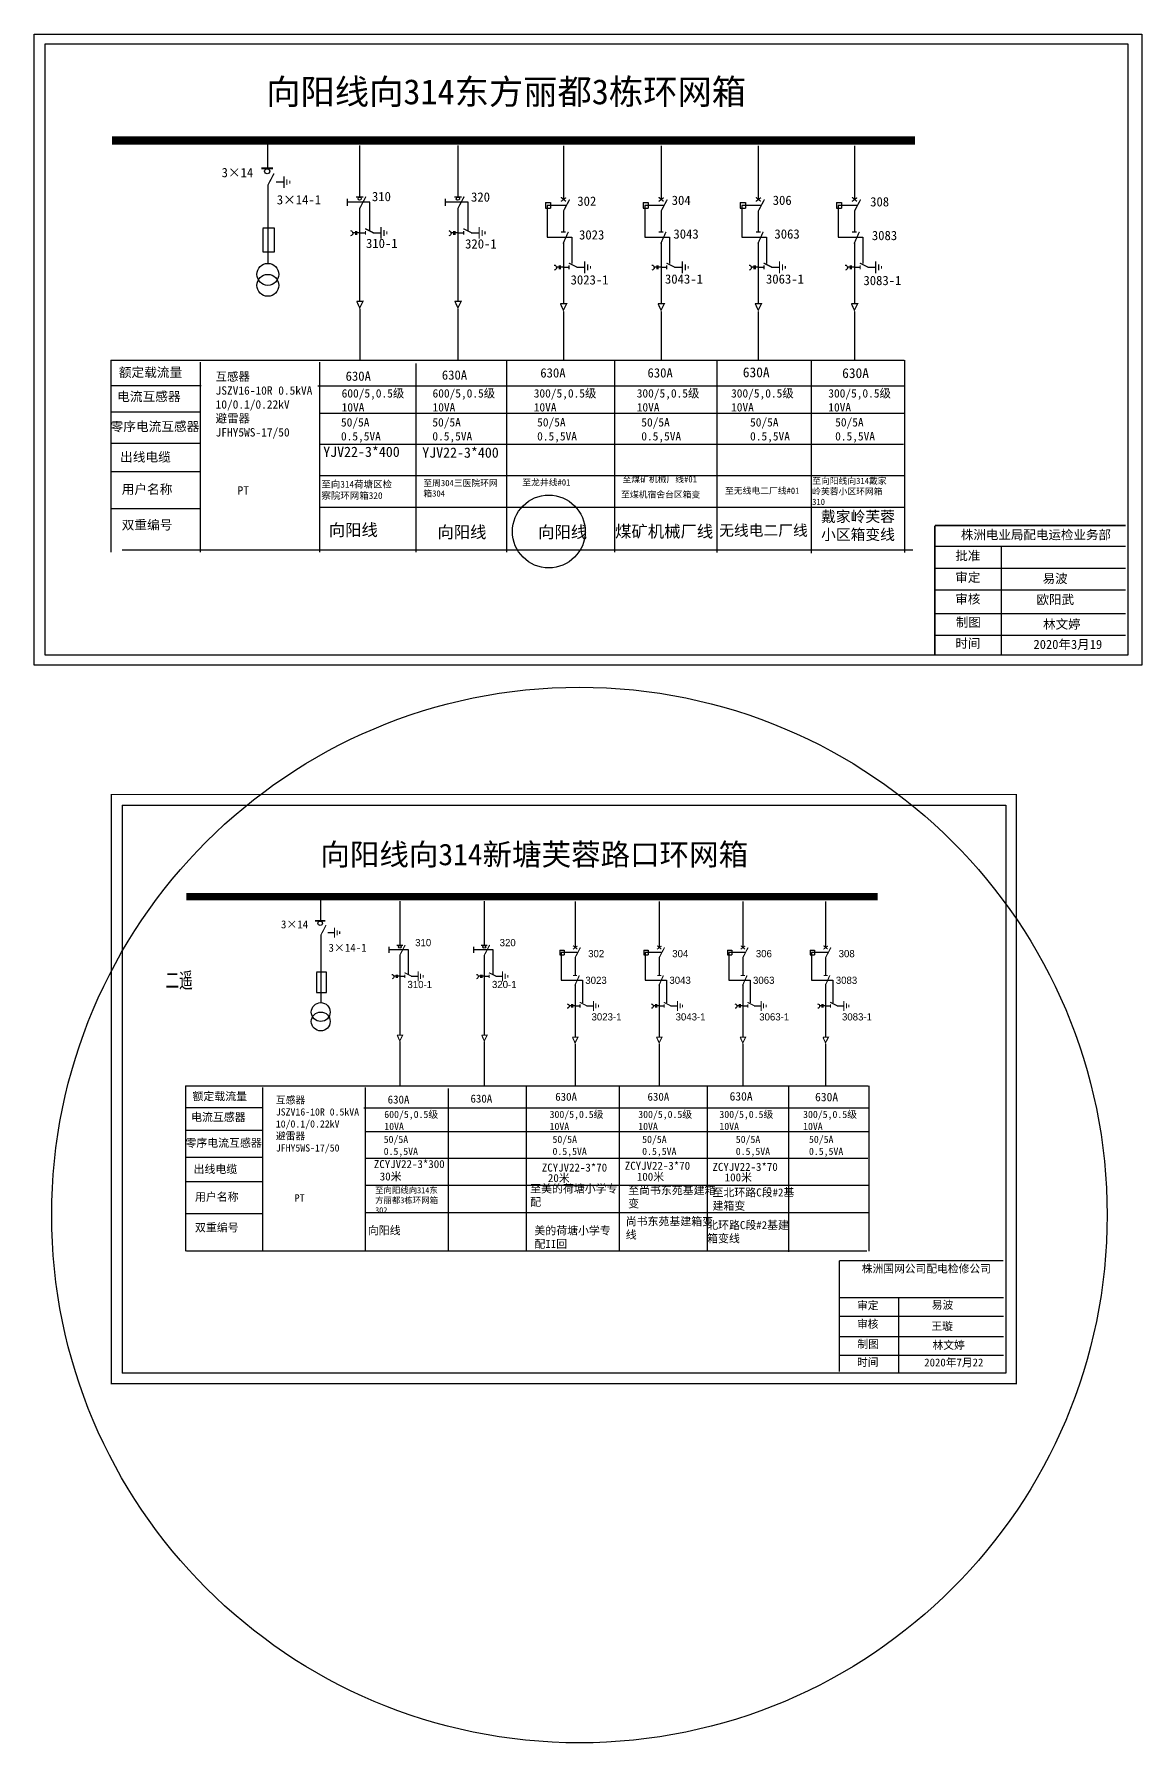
# Model space of a CAD drawing. Extents: x 886 to 1403, y -489 to -110.
# Drawn here: x 1157.4 to 1403, y -489 to -110.2 of the extents above; entities that cross this region are included whole.
import ezdxf

# ---------------------------------------------------------------- set-up
doc = ezdxf.new("R2010")
doc.units = 0
doc.header["$LTSCALE"] = 0.774411
doc.linetypes.add('ACAD_ISO02W100', pattern=[15, 12, -3])
doc.linetypes.add('CENTER', pattern=[50.8, 31.75, -6.35, 6.35, -6.35])
doc.layers.get('0').update_dxf_attribs({"linetype": 'CONTINUOUS'})
for name, color, linetype in [('2', 7, 'CONTINUOUS'), ('3', 7, 'CONTINUOUS'), ('MiniCADViewLayer', 7, 'CONTINUOUS')]:
    doc.layers.add(name, color=color, linetype=linetype)
doc.styles.add('hztxt_txtstyle_0.00_0_0', font='simkai.ttf')
doc.styles.add('hztxt_txtstyle_1.80_0_0', font='', dxfattribs={"height": 1.8, "bigfont": 'hztxt.shx'})
doc.styles.add('hztxt_txtstyle_2.70_0_0', font='simkai.ttf', dxfattribs={"height": 2.7})
doc.styles.add('SimSun_txtstyle_1.09_0_0', font='', dxfattribs={"height": 1.0944})
doc.styles.get("Standard").update_dxf_attribs({"font": '', "height": 2.5})
doc.styles.add('字体', font='', dxfattribs={"height": 2.5})
doc.styles.add('宋体', font='', dxfattribs={"width": 0.65})
doc.styles.get('hztxt_txtstyle_1.80_0_0').set_extended_font_data('hztxt')
doc.styles.get('SimSun_txtstyle_1.09_0_0').set_extended_font_data('SimSun')
doc.styles.get('Standard').set_extended_font_data('SimSun')
doc.styles.get('字体').set_extended_font_data('KaiTi_GB2312')
doc.styles.get('宋体').set_extended_font_data('SimSun')

# ---------------------------------------------------------------- blocks, each defined once
blk = doc.blocks.new('JD')
for points in [[(-2, 0.2), (-2, -0.2), (2, 0.2), (2, -0.2)], [(1, -1.2), (1, -0.8), (-1, -1.2), (-1, -0.8)], [(-0.5, -1.8), (-0.5, -2.2), (0.5, -1.8), (0.5, -2.2)]]:
    blk.add_trace(points)

msp = doc.modelspace()

# ---------------------------------------------------------------- linework, layer by layer
for p, q in [((1209.14, -133.74), (1209.14, -139.85)), ((1229.55, -134.86), (1229.55, -146.21)), ((1251.33, -134.86), (1251.33, -146.21)), ((1274.72, -134.92), (1274.72, -146.84)), ((1296.38, -134.92), (1296.38, -146.84)), ((1317.93, -134.92), (1317.93, -146.84)), ((1339.26, -134.92), (1339.26, -146.84)), ((1209.17, -143.63), (1209.17, -160.96)), ((1211, -142.94), (1212.75, -142.94)), ((1270.76, -147.49), (1271.87, -147.49)), ((1270.76, -147.49), (1270.76, -148.72)), ((1271.87, -147.49), (1271.87, -148.72)), ((1292.42, -147.49), (1293.53, -147.49)), ((1292.42, -147.49), (1292.42, -148.72)), ((1293.53, -147.49), (1293.53, -148.72)), ((1313.97, -147.49), (1315.08, -147.49)), ((1313.97, -147.49), (1313.97, -148.72)), ((1315.08, -147.49), (1315.08, -148.72)), ((1335.3, -147.49), (1336.41, -147.49)), ((1335.3, -147.49), (1335.3, -148.72)), ((1336.41, -147.49), (1336.41, -148.72)), ((1229.55, -148.74), (1229.55, -169.37)), ((1251.33, -148.74), (1251.33, -169.37)), ((1270.76, -148.72), (1271.87, -148.72)), ((1274.72, -149.37), (1274.72, -153.97)), ((1292.42, -148.72), (1293.53, -148.72)), ((1296.38, -149.37), (1296.38, -153.97)), ((1313.97, -148.72), (1315.08, -148.72)), ((1317.93, -149.37), (1317.93, -153.97)), ((1335.3, -148.72), (1336.41, -148.72)), ((1339.26, -149.37), (1339.26, -153.97)), ((1229.55, -154.22), (1230.84, -154.22)), ((1232.51, -154.19), (1234.26, -154.19)), ((1251.33, -154.22), (1252.61, -154.22)), ((1254.29, -154.19), (1256.04, -154.19)), ((1274.72, -156.27), (1274.72, -169.85)), ((1296.38, -156.27), (1296.38, -169.85)), ((1317.93, -156.27), (1317.93, -169.85)), ((1339.26, -156.27), (1339.26, -169.85)), ((1274.72, -161.85), (1276, -161.85)), ((1277.68, -161.81), (1279.43, -161.81)), ((1296.38, -161.85), (1297.66, -161.85)), ((1299.34, -161.81), (1301.09, -161.81)), ((1317.93, -161.85), (1319.21, -161.85)), ((1320.89, -161.81), (1322.64, -161.81)), ((1339.26, -161.85), (1340.54, -161.85)), ((1342.22, -161.81), (1343.96, -161.81)), ((1194.39, -188.14), (1174.5, -188.14)), ((1194.31, -193.99), (1174.42, -193.99)), ((1194.31, -200.89), (1174.42, -200.89)), ((1194.24, -207.19), (1174.35, -207.19)), ((1194.31, -215.39), (1174.42, -215.39))]:
    msp.add_line(p, q)
at = {"linetype": 'ACAD_ISO02W100'}
for p, q in [((1275.27, -148.13), (1271.11, -148.13)), ((1271.11, -148.13), (1271.11, -155.21)), ((1296.94, -148.13), (1292.78, -148.13)), ((1292.78, -148.13), (1292.78, -155.21)), ((1318.49, -148.13), (1314.32, -148.13)), ((1314.32, -148.13), (1314.32, -155.21)), ((1339.81, -148.13), (1335.65, -148.13)), ((1335.65, -148.13), (1335.65, -155.21)), ((1271.11, -155.21), (1276.6, -155.21)), ((1276.6, -155.21), (1276.6, -161.05)), ((1292.78, -155.21), (1298.26, -155.21)), ((1298.26, -155.21), (1298.26, -161.05)), ((1314.32, -155.21), (1319.81, -155.21)), ((1319.81, -155.21), (1319.81, -161.05)), ((1335.65, -155.21), (1341.14, -155.21)), ((1341.14, -155.21), (1341.14, -161.05))]:
    msp.add_line(p, q, dxfattribs=at)
at = {"linetype": 'CENTER'}
for p, q in [((1229.56, -171.04), (1229.56, -182.44)), ((1251.34, -171.04), (1251.34, -182.44)), ((1274.73, -171.67), (1274.73, -182.38)), ((1296.39, -171.67), (1296.39, -182.38)), ((1317.94, -171.67), (1317.94, -182.38)), ((1339.26, -171.67), (1339.26, -182.38))]:
    msp.add_line(p, q, dxfattribs=at)
at = {"linetype": 'Continuous'}
for p, q in [((1174.38, -182.42), (1350.28, -182.42)), ((1174.46, -225.05), (1174.46, -182.42)), ((1194.21, -182.88), (1194.21, -225.04)), ((1220.61, -182.88), (1220.61, -225.04)), ((1242.01, -183.16), (1242.01, -225.01)), ((1262.13, -182.5), (1262.13, -225.04)), ((1286.09, -182.5), (1286.09, -225.04)), ((1308.76, -182.53), (1308.76, -225.07)), ((1329.69, -182.67), (1329.69, -225.21)), ((1350.38, -182.44), (1350.38, -225.08)), ((1220.29, -188.11), (1350.33, -188.11)), ((1220.61, -194.23), (1350.38, -194.23)), ((1220.61, -201.07), (1350.16, -201.07)), ((1220.61, -208.01), (1350.52, -208.01)), ((1220.61, -215.06), (1350.33, -215.06)), ((1352.19, -224.61), (1176.9, -224.61)), ((1357.11, -223.71), (1399.39, -223.71)), ((1371.79, -223.71), (1371.79, -247.74)), ((1357.11, -228.53), (1399.39, -228.53)), ((1357.11, -233.35), (1399.39, -233.35)), ((1357.11, -238.6), (1399.39, -238.6)), ((1357.11, -243.42), (1399.39, -243.42))]:
    msp.add_line(p, q, dxfattribs=at)
at = {"color": 0}
for p, q in [((1220.88, -301.42, 0.02), (1220.88, -306.68, 0.02)), ((1238.45, -302.39, 0.02), (1238.45, -312.16, 0.02)), ((1257.19, -302.39, 0.02), (1257.19, -312.16, 0.02)), ((1277.32, -302.44, 0.02), (1277.32, -312.7, 0.02)), ((1295.96, -302.44, 0.02), (1295.96, -312.7, 0.02)), ((1314.51, -302.44, 0.02), (1314.51, -312.7, 0.02)), ((1332.86, -302.44, 0.02), (1332.86, -312.7, 0.02)), ((1220.91, -309.94, 0.02), (1220.91, -324.85, 0.02)), ((1222.48, -309.35, 0.02), (1223.98, -309.35, 0.02)), ((1238.45, -314.34, 0.02), (1238.45, -332.09, 0.02)), ((1257.19, -314.34, 0.02), (1257.19, -332.09, 0.02)), ((1273.91, -313.26, 0.02), (1274.87, -313.26, 0.02)), ((1273.91, -313.26, 0.02), (1273.91, -314.32, 0.02)), ((1273.91, -314.32, 0.02), (1274.87, -314.32, 0.02)), ((1274.87, -313.26, 0.02), (1274.87, -314.32, 0.02)), ((1292.55, -313.26, 0.02), (1293.51, -313.26, 0.02)), ((1292.55, -313.26, 0.02), (1292.55, -314.32, 0.02)), ((1292.55, -314.32, 0.02), (1293.51, -314.32, 0.02)), ((1293.51, -313.26, 0.02), (1293.51, -314.32, 0.02)), ((1311.1, -313.26, 0.02), (1312.06, -313.26, 0.02)), ((1311.1, -313.26, 0.02), (1311.1, -314.32, 0.02)), ((1311.1, -314.32, 0.02), (1312.06, -314.32, 0.02)), ((1312.06, -313.26, 0.02), (1312.06, -314.32, 0.02)), ((1329.45, -313.26, 0.02), (1330.41, -313.26, 0.02)), ((1329.45, -313.26, 0.02), (1329.45, -314.32, 0.02)), ((1329.45, -314.32, 0.02), (1330.41, -314.32, 0.02)), ((1330.41, -313.26, 0.02), (1330.41, -314.32, 0.02)), ((1277.32, -314.88, 0.02), (1277.32, -318.84, 0.02)), ((1295.96, -314.88, 0.02), (1295.96, -318.84, 0.02)), ((1314.51, -314.88, 0.02), (1314.51, -318.84, 0.02)), ((1332.86, -314.88, 0.02), (1332.86, -318.84, 0.02)), ((1238.45, -319.05, 0.02), (1239.55, -319.05, 0.02)), ((1241, -319.02, 0.02), (1242.5, -319.02, 0.02)), ((1257.19, -319.05, 0.02), (1258.29, -319.05, 0.02)), ((1259.74, -319.02, 0.02), (1261.24, -319.02, 0.02)), ((1277.32, -320.82, 0.02), (1277.32, -332.5, 0.02)), ((1295.96, -320.82, 0.02), (1295.96, -332.5, 0.02)), ((1314.51, -320.82, 0.02), (1314.51, -332.5, 0.02)), ((1332.86, -320.82, 0.02), (1332.86, -332.5, 0.02)), ((1277.32, -325.62, 0.02), (1278.42, -325.62, 0.02)), ((1279.87, -325.59, 0.02), (1281.37, -325.59, 0.02)), ((1295.96, -325.62, 0.02), (1297.07, -325.62, 0.02)), ((1298.51, -325.59, 0.02), (1300.01, -325.59, 0.02)), ((1314.51, -325.62, 0.02), (1315.61, -325.62, 0.02)), ((1317.06, -325.59, 0.02), (1318.56, -325.59, 0.02)), ((1332.86, -325.62, 0.02), (1333.97, -325.62, 0.02)), ((1335.41, -325.59, 0.02), (1336.91, -325.59, 0.02)), ((1208.18, -348.25, 0.02), (1191.06, -348.25, 0.02)), ((1208.12, -353.28, 0.02), (1191, -353.28, 0.02)), ((1208.12, -359.22, 0.02), (1191, -359.22, 0.02)), ((1208.05, -364.64, 0.02), (1190.94, -364.64, 0.02)), ((1208.12, -371.69, 0.02), (1191, -371.69, 0.02))]:
    msp.add_line(p, q, dxfattribs=at)
at = {"color": 0, "linetype": 'ACAD_ISO02W100'}
for p, q in [((1274.21, -313.81, 0.02), (1274.21, -319.9, 0.02)), ((1277.8, -313.81, 0.02), (1274.21, -313.81, 0.02)), ((1292.86, -313.81, 0.02), (1292.86, -319.9, 0.02)), ((1296.44, -313.81, 0.02), (1292.86, -313.81, 0.02)), ((1314.99, -313.81, 0.02), (1311.4, -313.81, 0.02)), ((1311.4, -313.81, 0.02), (1311.4, -319.9, 0.02)), ((1333.34, -313.81, 0.02), (1329.76, -313.81, 0.02)), ((1329.76, -313.81, 0.02), (1329.76, -319.9, 0.02)), ((1274.21, -319.9, 0.02), (1278.94, -319.9, 0.02)), ((1278.94, -319.9, 0.02), (1278.94, -324.93, 0.02)), ((1292.86, -319.9, 0.02), (1297.58, -319.9, 0.02)), ((1297.58, -319.9, 0.02), (1297.58, -324.93, 0.02)), ((1311.4, -319.9, 0.02), (1316.13, -319.9, 0.02)), ((1316.13, -319.9, 0.02), (1316.13, -324.93, 0.02)), ((1329.76, -319.9, 0.02), (1334.48, -319.9, 0.02)), ((1334.48, -319.9, 0.02), (1334.48, -324.93, 0.02))]:
    msp.add_line(p, q, dxfattribs=at)
at = {"color": 0, "linetype": 'CENTER'}
for p, q in [((1238.45, -333.53, 0.02), (1238.45, -343.34, 0.02)), ((1257.19, -333.53, 0.02), (1257.19, -343.34, 0.02)), ((1277.32, -334.07, 0.02), (1277.32, -343.29, 0.02)), ((1295.97, -334.07, 0.02), (1295.97, -343.29, 0.02)), ((1314.51, -334.07, 0.02), (1314.51, -343.29, 0.02)), ((1332.87, -334.07, 0.02), (1332.87, -343.29, 0.02))]:
    msp.add_line(p, q, dxfattribs=at)
at = {"color": 0, "linetype": 'Continuous'}
for p, q in [((1190.96, -343.32, 0.02), (1342.35, -343.32, 0.02)), ((1191.03, -380.01, 0.02), (1191.03, -343.32, 0.02)), ((1208.03, -343.71, 0.02), (1208.03, -380, 0.02)), ((1230.75, -343.71, 0.02), (1230.75, -380, 0.02)), ((1249.17, -343.96, 0.02), (1249.17, -379.98, 0.02)), ((1266.48, -343.39, 0.02), (1266.48, -380, 0.02)), ((1287.1, -343.39, 0.02), (1287.1, -380, 0.02)), ((1306.61, -343.41, 0.02), (1306.61, -380.03, 0.02)), ((1324.63, -343.54, 0.02), (1324.63, -380.15, 0.02)), ((1342.44, -343.34, 0.02), (1342.44, -380.03, 0.02)), ((1230.47, -348.22, 0.02), (1342.4, -348.22, 0.02)), ((1230.75, -353.49, 0.02), (1342.44, -353.49, 0.02)), ((1230.75, -359.38, 0.02), (1342.25, -359.38, 0.02)), ((1230.75, -365.34, 0.02), (1342.55, -365.34, 0.02)), ((1230.75, -371.41, 0.02), (1342.4, -371.41, 0.02)), ((1342.01, -380.01, 0.02), (1191.15, -380.01, 0.02)), ((1335.93, -390.25, 0.02), (1372.32, -390.25, 0.02)), ((1335.93, -394.39, 0.02), (1372.32, -394.39, 0.02)), ((1335.93, -398.91, 0.02), (1372.32, -398.91, 0.02)), ((1335.93, -403.06, 0.02), (1372.32, -403.06, 0.02))]:
    msp.add_line(p, q, dxfattribs=at)
for points in [[(1157.37, -110.17), (1403.01, -110.17), (1403.01, -250.04), (1157.37, -250.04)], [(1159.84, -112.33), (1399.92, -112.33), (1399.92, -247.88), (1159.84, -247.88)]]:
    msp.add_lwpolyline(points, close=True)
for points, const_width in [([(1174.6, -133.74), (1352.69, -133.74)], 1.86), ([(1207.75, -139.93), (1210.35, -139.93)], 0.442), ([(1209.17, -143.7), (1210.56, -141.06)], 0.278), ([(1228.73, -146.25), (1230.37, -146.25)], 0.278), ([(1229.55, -148.82), (1230.94, -146.18)], 0.278), ([(1250.51, -146.25), (1252.15, -146.25)], 0.278), ([(1251.33, -148.82), (1252.72, -146.18)], 0.278), ([(1274.19, -147.26), (1275.32, -146.41)], 0.278), ([(1274.2, -146.33), (1275.29, -147.24)], 0.278), ([(1274.72, -149.44), (1276.11, -146.81)], 0.278), ([(1295.85, -147.26), (1296.98, -146.41)], 0.278), ([(1295.86, -146.33), (1296.95, -147.24)], 0.278), ([(1296.38, -149.44), (1297.77, -146.81)], 0.278), ([(1317.4, -147.26), (1318.53, -146.41)], 0.278), ([(1317.41, -146.33), (1318.5, -147.24)], 0.278), ([(1317.93, -149.44), (1319.32, -146.81)], 0.278), ([(1338.73, -147.26), (1339.86, -146.41)], 0.278), ([(1338.74, -146.33), (1339.83, -147.24)], 0.278), ([(1339.26, -149.44), (1340.65, -146.81)], 0.278), ([(1230.77, -153.29), (1232.62, -154.22)], 0.278), ([(1230.84, -153.79), (1230.84, -154.65)], 0.278), ([(1252.54, -153.29), (1254.4, -154.22)], 0.278), ([(1252.61, -153.79), (1252.61, -154.65)], 0.278), ([(1274.22, -154.05), (1275.25, -154.05)], 0.278), ([(1274.66, -156.61), (1275.83, -153.99)], 0.278), ([(1295.88, -154.05), (1296.91, -154.05)], 0.278), ([(1296.32, -156.61), (1297.49, -153.99)], 0.278), ([(1317.43, -154.05), (1318.46, -154.05)], 0.278), ([(1317.87, -156.61), (1319.04, -153.99)], 0.278), ([(1338.76, -154.05), (1339.79, -154.05)], 0.278), ([(1339.2, -156.61), (1340.37, -153.99)], 0.278), ([(1275.93, -160.92), (1277.79, -161.85)], 0.278), ([(1276, -161.42), (1276, -162.28)], 0.278), ([(1297.59, -160.92), (1299.45, -161.85)], 0.278), ([(1297.66, -161.42), (1297.66, -162.28)], 0.278), ([(1319.14, -160.92), (1321, -161.85)], 0.278), ([(1319.21, -161.42), (1319.21, -162.28)], 0.278), ([(1340.47, -160.92), (1342.32, -161.85)], 0.278), ([(1340.54, -161.42), (1340.54, -162.28)], 0.278), ([(1228.87, -169.41), (1230.29, -169.41), (1229.56, -170.85), (1228.89, -169.39)], 0.278), ([(1250.64, -169.41), (1252.06, -169.41), (1251.34, -170.85), (1250.66, -169.39)], 0.278), ([(1274.03, -169.93), (1275.45, -169.93), (1274.73, -171.37), (1274.05, -169.91)], 0.278), ([(1295.7, -169.93), (1297.11, -169.93), (1296.39, -171.37), (1295.71, -169.91)], 0.278), ([(1317.25, -169.93), (1318.66, -169.93), (1317.94, -171.37), (1317.26, -169.91)], 0.278), ([(1338.57, -169.93), (1339.99, -169.93), (1339.26, -171.37), (1338.59, -169.91)], 0.278)]:
    msp.add_lwpolyline(points, dxfattribs=dict(const_width=const_width))
for points in [[(1226.75, -146.67), (1226.75, -148.22)], [(1248.52, -146.67), (1248.52, -148.22)], [(1208.07, -153.23), (1208.07, -158.43), (1210.64, -158.43), (1210.64, -153.17), (1208.07, -153.17)], [(1228.62, -154.21), (1228.03, -154.21)], [(1228.62, -153.82), (1228.62, -154.66)], [(1228.88, -153.82), (1228.88, -154.66)], [(1229.55, -154.21), (1228.88, -154.21)], [(1250.39, -154.21), (1249.81, -154.21)], [(1250.39, -153.82), (1250.39, -154.66)], [(1250.65, -153.82), (1250.65, -154.66)], [(1251.33, -154.21), (1250.65, -154.21)], [(1273.78, -161.83), (1273.2, -161.83)], [(1273.78, -161.44), (1273.78, -162.29)], [(1274.04, -161.44), (1274.04, -162.29)], [(1274.72, -161.83), (1274.04, -161.83)], [(1295.44, -161.83), (1294.86, -161.83)], [(1295.44, -161.44), (1295.44, -162.29)], [(1295.7, -161.44), (1295.7, -162.29)], [(1296.38, -161.83), (1295.7, -161.83)], [(1316.99, -161.83), (1316.41, -161.83)], [(1316.99, -161.44), (1316.99, -162.29)], [(1317.25, -161.44), (1317.25, -162.29)], [(1317.93, -161.83), (1317.25, -161.83)], [(1338.32, -161.83), (1337.73, -161.83)], [(1338.32, -161.44), (1338.32, -162.29)], [(1338.58, -161.44), (1338.58, -162.29)], [(1339.25, -161.83), (1338.58, -161.83)]]:
    msp.add_lwpolyline(points)
at = {"linetype": 'ACAD_ISO02W100'}
for points in [[(1231.83, -153.78), (1231.83, -147.44), (1226.75, -147.44)], [(1253.61, -153.78), (1253.61, -147.44), (1248.52, -147.44)]]:
    msp.add_lwpolyline(points, dxfattribs=at)
for points in [[(1227.53, -153.73, -0.877934), (1227.55, -154.86)], [(1249.31, -153.73, -0.877934), (1249.33, -154.86)], [(1272.7, -161.36, -0.877934), (1272.72, -162.48)], [(1294.36, -161.36, -0.877934), (1294.38, -162.48)], [(1315.91, -161.36, -0.877934), (1315.93, -162.48)], [(1337.23, -161.36, -0.877934), (1337.26, -162.48)]]:
    msp.add_lwpolyline(points, format="xyb")
at = {"linetype": 'Continuous', "const_width": 0.339}
for points in [[(1357.11, -219.11), (1357.09, -247.66)], [(1357.11, -219.11), (1399.39, -219.11)]]:
    msp.add_lwpolyline(points, dxfattribs=at)
at = {"color": 0, "linetype": 'Continuous', "const_width": 0.292, "elevation": 0.02}
msp.add_lwpolyline([(1174.51, -278.75), (1375.18, -278.75), (1375.18, -409.4), (1174.51, -409.4)], close=True, dxfattribs=at)
at = {"color": 0, "linetype": 'Continuous', "elevation": 0.02}
msp.add_lwpolyline([(1176.87, -281.11), (1372.82, -281.11), (1372.82, -407.04), (1176.87, -407.04)], dxfattribs=at)
at = {"color": 0, "elevation": 0.02}
for points, const_width in [([(1191.15, -301.42), (1344.43, -301.42)], 1.6), ([(1219.68, -306.76), (1221.92, -306.76)], 0.38), ([(1220.91, -310), (1222.1, -307.73)], 0.24), ([(1237.74, -312.19), (1239.15, -312.19)], 0.24), ([(1238.45, -314.4), (1239.64, -312.13)], 0.24), ([(1256.48, -312.19), (1257.89, -312.19)], 0.24), ([(1257.19, -314.4), (1258.38, -312.13)], 0.24), ([(1276.86, -313.06), (1277.83, -312.33)], 0.24), ([(1276.87, -312.26), (1277.81, -313.04)], 0.24), ([(1277.32, -314.94), (1278.51, -312.67)], 0.24), ([(1295.51, -312.26), (1296.45, -313.04)], 0.24), ([(1295.51, -313.06), (1296.48, -312.33)], 0.24), ([(1295.96, -314.94), (1297.16, -312.67)], 0.24), ([(1314.05, -313.06), (1315.02, -312.33)], 0.24), ([(1314.06, -312.26), (1315, -313.04)], 0.24), ([(1314.51, -314.94), (1315.7, -312.67)], 0.24), ([(1332.41, -312.26), (1333.35, -313.04)], 0.24), ([(1332.41, -313.06), (1333.38, -312.33)], 0.24), ([(1332.86, -314.94), (1334.06, -312.67)], 0.24), ([(1239.49, -318.26), (1241.09, -319.05)], 0.24), ([(1258.23, -318.26), (1259.83, -319.05)], 0.24), ([(1239.55, -318.69), (1239.55, -319.42)], 0.24), ([(1258.29, -318.69), (1258.29, -319.42)], 0.24), ([(1276.89, -318.9), (1277.78, -318.9)], 0.24), ([(1277.27, -321.11), (1278.28, -318.85)], 0.24), ([(1295.53, -318.9), (1296.42, -318.9)], 0.24), ([(1295.91, -321.11), (1296.92, -318.85)], 0.24), ([(1314.08, -318.9), (1314.97, -318.9)], 0.24), ([(1314.46, -321.11), (1315.47, -318.85)], 0.24), ([(1332.43, -318.9), (1333.32, -318.9)], 0.24), ([(1332.81, -321.11), (1333.82, -318.85)], 0.24), ([(1278.36, -324.82), (1279.96, -325.62)], 0.24), ([(1278.42, -325.25), (1278.42, -325.98)], 0.24), ([(1297, -324.82), (1298.6, -325.62)], 0.24), ([(1297.07, -325.25), (1297.07, -325.98)], 0.24), ([(1315.55, -324.82), (1317.15, -325.62)], 0.24), ([(1315.61, -325.25), (1315.61, -325.98)], 0.24), ([(1333.9, -324.82), (1335.5, -325.62)], 0.24), ([(1333.97, -325.25), (1333.97, -325.98)], 0.24), ([(1237.86, -332.13), (1239.08, -332.13), (1238.45, -333.36), (1237.87, -332.11)], 0.24), ([(1256.6, -332.13), (1257.82, -332.13), (1257.19, -333.36), (1256.61, -332.11)], 0.24), ([(1276.73, -332.58), (1277.95, -332.58), (1277.32, -333.81), (1276.74, -332.55)], 0.24), ([(1295.37, -332.58), (1296.59, -332.58), (1295.97, -333.81), (1295.39, -332.55)], 0.24), ([(1313.92, -332.58), (1315.14, -332.58), (1314.51, -333.81), (1313.93, -332.55)], 0.24), ([(1332.27, -332.58), (1333.49, -332.58), (1332.87, -333.81), (1332.29, -332.55)], 0.24)]:
    msp.add_lwpolyline(points, dxfattribs=dict(at, const_width=const_width))
for points in [[(1236.03, -312.55), (1236.03, -313.89)], [(1254.77, -312.55), (1254.77, -313.89)], [(1219.96, -318.2), (1219.96, -322.67), (1222.17, -322.67), (1222.17, -318.15), (1219.96, -318.15)], [(1237.64, -319.04), (1237.14, -319.04)], [(1237.64, -318.71), (1237.64, -319.43)], [(1237.87, -318.71), (1237.87, -319.43)], [(1238.44, -319.04), (1237.87, -319.04)], [(1256.38, -319.04), (1255.88, -319.04)], [(1256.38, -318.71), (1256.38, -319.43)], [(1256.61, -318.71), (1256.61, -319.43)], [(1257.18, -319.04), (1256.61, -319.04)], [(1276.51, -325.6), (1276.01, -325.6)], [(1276.51, -325.27), (1276.51, -326)], [(1276.74, -325.27), (1276.74, -326)], [(1277.32, -325.6), (1276.74, -325.6)], [(1295.16, -325.6), (1294.65, -325.6)], [(1295.16, -325.27), (1295.16, -326)], [(1295.38, -325.27), (1295.38, -326)], [(1295.96, -325.6), (1295.38, -325.6)], [(1313.7, -325.6), (1313.2, -325.6)], [(1313.7, -325.27), (1313.7, -326)], [(1313.93, -325.27), (1313.93, -326)], [(1314.51, -325.6), (1313.93, -325.6)], [(1332.06, -325.6), (1331.55, -325.6)], [(1332.06, -325.27), (1332.06, -326)], [(1332.28, -325.27), (1332.28, -326)], [(1332.86, -325.6), (1332.28, -325.6)]]:
    msp.add_lwpolyline(points, dxfattribs=at)
at = {"color": 0, "linetype": 'ACAD_ISO02W100', "elevation": 0.02}
for points in [[(1240.41, -318.68), (1240.41, -313.22), (1236.03, -313.22)], [(1259.15, -318.68), (1259.15, -313.22), (1254.77, -313.22)]]:
    msp.add_lwpolyline(points, dxfattribs=at)
at = {"color": 0, "elevation": 0.02}
for points in [[(1236.71, -318.63, -0.877934), (1236.73, -319.6)], [(1255.45, -318.63, -0.877934), (1255.47, -319.6)], [(1275.58, -325.19, -0.877934), (1275.6, -326.16)], [(1294.22, -325.19, -0.877934), (1294.24, -326.16)], [(1312.77, -325.19, -0.877934), (1312.79, -326.16)], [(1331.12, -325.19, -0.877934), (1331.14, -326.16)]]:
    msp.add_lwpolyline(points, format="xyb", dxfattribs=at)
at = {"color": 0, "linetype": 'Continuous', "const_width": 0.292, "elevation": 0.02}
for points in [[(1335.93, -382.14), (1335.91, -406.71)], [(1335.93, -382.14), (1372.32, -382.14)]]:
    msp.add_lwpolyline(points, dxfattribs=at)
for centre, radius in [((1209.05, -140.56), 0.566), ((1229.55, -146.64), 0.357), ((1251.33, -146.64), 0.357)]:
    msp.add_circle(centre, radius)
at = {"color": 1, "linetype": 'Continuous'}
for centre, radius in [((1271.5, -220.44), 8.07), ((1278.29, -371.99, 0.01), 117.03)]:
    msp.add_circle(centre, radius, dxfattribs=at)
at = {"color": 0}
for centre, radius in [((1220.8, -307.29, 0.02), 0.487), ((1238.45, -312.53, 0.02), 0.307), ((1257.19, -312.53, 0.02), 0.307)]:
    msp.add_circle(centre, radius, dxfattribs=at)
at = {"layer": '2'}
for centre in [(1209.19, -163.43), (1209.19, -165.86)]:
    msp.add_circle(centre, 2.43, dxfattribs=at)
at = {"layer": '2', "color": 0}
for centre in [(1220.92, -326.98, 0.02), (1220.92, -329.07, 0.02)]:
    msp.add_circle(centre, 2.09, dxfattribs=at)
at = {"layer": 'MiniCADViewLayer', "color": 0, "linetype": 'Continuous'}
for p, q in [((1176.87, -281.11, 0.02), (1176.87, -407.04, 0.02)), ((1349.04, -390.25, 0.02), (1349.04, -407.04, 0.02))]:
    msp.add_line(p, q, dxfattribs=at)

# ---------------------------------------------------------------- block references
at = {"xscale": 0.6493493880719257, "yscale": 0.6493493880719257, "zscale": 0.6493493880720612, "rotation": 90}
for p in [(1212.77, -142.99), (1234.29, -154.24), (1256.06, -154.24), (1279.45, -161.86), (1301.11, -161.86), (1322.66, -161.86), (1343.99, -161.86)]:
    msp.add_blockref('JD', p, dxfattribs=at)
at = {"color": 0, "xscale": 0.5588556702151664, "yscale": 0.5588556702151664, "zscale": 0.5588556702152043, "rotation": 90}
for p in [(1224, -309.39, 0.02), (1242.52, -319.07, 0.02), (1261.26, -319.07, 0.02), (1281.39, -325.63, 0.02), (1300.04, -325.63, 0.02), (1318.58, -325.63, 0.02), (1336.94, -325.63, 0.02)]:
    msp.add_blockref('JD', p, dxfattribs=at)

# ---------------------------------------------------------------- texts
at = {"linetype": 'Continuous', "style": 'hztxt_txtstyle_2.70_0_0'}
for s, p in [('3×14', (1198.94, -141.88)), ('3×14-1', (1211.18, -147.91)), ('310', (1232.28, -147.19)), ('320', (1254.25, -147.3)), ('302', (1277.82, -148.22)), ('304', (1298.75, -148.03)), ('306', (1321.15, -148.03)), ('308', (1342.76, -148.36)), ('3023', (1278.2, -155.69)), ('3043', (1299.13, -155.5)), ('3063', (1321.53, -155.5)), ('3083', (1343.14, -155.83)), ('310-1', (1230.96, -157.58)), ('320-1', (1252.93, -157.69)), ('3023-1', (1276.33, -165.67)), ('3043-1', (1297.26, -165.49)), ('3063-1', (1319.66, -165.49)), ('3083-1', (1341.27, -165.81))]:
    msp.add_text(s, height=2.061, dxfattribs=at).set_placement(p)
at = {"color": 0, "linetype": 'Continuous', "style": 'hztxt_txtstyle_2.70_0_0'}
for s, p in [('3×14', (1212.1, -308.43, 0.02)), ('3×14-1', (1222.64, -313.62, 0.02))]:
    msp.add_text(s, height=1.774, dxfattribs=at).set_placement(p)
at = {"color": 0, "style": 'hztxt_txtstyle_1.80_0_0'}
for s, p in [('310', (1241.86, -312.39, 0.02)), ('320', (1260.6, -312.39, 0.02)), ('302', (1280.22, -314.83, 0.02)), ('304', (1298.87, -314.83, 0.02)), ('306', (1317.41, -314.83, 0.02)), ('308', (1335.77, -314.83, 0.02)), ('310-1', (1240.15, -321.67, 0.02)), ('320-1', (1258.89, -321.67, 0.02)), ('3023', (1279.59, -320.74, 0.02)), ('3043', (1298.24, -320.74, 0.02)), ('3063', (1316.78, -320.74, 0.02)), ('3083', (1335.14, -320.74, 0.02)), ('3023-1', (1280.97, -328.85, 0.02)), ('3043-1', (1299.61, -328.85, 0.02)), ('3063-1', (1318.16, -328.85, 0.02)), ('3083-1', (1336.51, -328.85, 0.02))]:
    msp.add_text(s, height=1.597, dxfattribs=at).set_placement(p)
at = {"linetype": 'Continuous', "attachment_point": 1}
for s, insert, char_height, width, style in [('{\\fSimSun|b0|i0|c134|p2;向阳线向314东方丽都3栋环网箱}', (1208.83, -120.14), 5.5744, 173.4045, '字体'), ('{\\fSimSun|b0|i0|c134|p2;额定载流量}', (1176.14, -184.11), 2.0614, 33.2329, 'hztxt_txtstyle_2.70_0_0'), ('\\A1;{\\fSimSun|b0|i0|c134|p2;互感器\\PJSZV16-10R 0.5kVA\\P10/0.1/0.22kV\\P避雷器\\PJFHY5WS-17/50}', (1197.61, -185.15), 1.8553, 34.2104, 'hztxt_txtstyle_2.70_0_0'), ('{\\fSimSun|b0|i0|c134|p2;630A}', (1226.44, -184.95), 2.0614, 33.2329, 'hztxt_txtstyle_2.70_0_0'), ('{\\fSimSun|b0|i0|c134|p2;630A}', (1247.78, -184.71), 2.0614, 33.2329, 'hztxt_txtstyle_2.70_0_0'), ('{\\fSimSun|b0|i0|c134|p2;630A}', (1269.61, -184.23), 2.0614, 33.2329, 'hztxt_txtstyle_2.70_0_0'), ('{\\fSimSun|b0|i0|c134|p2;630A}', (1293.38, -184.23), 2.0614, 33.2329, 'hztxt_txtstyle_2.70_0_0'), ('{\\fSimSun|b0|i0|c134|p2;630A}', (1314.52, -184.05), 2.1846, 17.5666, 'hztxt_txtstyle_0.00_0_0'), ('{\\fSimSun|b0|i0|c134|p2;630A}', (1336.55, -184.23), 2.1846, 17.5666, 'hztxt_txtstyle_0.00_0_0'), ('{\\fSimSun|b0|i0|c134|p2;电流互感器}', (1175.78, -189.47), 2.0614, 33.2329, 'hztxt_txtstyle_2.70_0_0'), ('\\A1;{\\fSimSun|b0|i0|c134|p2;600/5,0.5级\\P10VA}', (1225.56, -188.88), 1.8553, 34.2104, 'hztxt_txtstyle_2.70_0_0'), ('\\A1;{\\fSimSun|b0|i0|c134|p2;600/5,0.5级\\P10VA}', (1245.71, -188.88), 1.8553, 34.2104, 'hztxt_txtstyle_2.70_0_0'), ('\\A1;{\\fSimSun|b0|i0|c134|p2;300/5,0.5级\\P10VA}', (1268.16, -188.88), 1.8553, 34.2104, 'hztxt_txtstyle_2.70_0_0'), ('\\A1;{\\fSimSun|b0|i0|c134|p2;300/5,0.5级\\P10VA}', (1291, -188.88), 1.8553, 34.2104, 'hztxt_txtstyle_2.70_0_0'), ('\\A1;{\\fSimSun|b0|i0|c134|p2;300/5,0.5级\\P10VA}', (1311.92, -188.88), 1.8553, 34.2104, 'hztxt_txtstyle_2.70_0_0'), ('\\A1;{\\fSimSun|b0|i0|c134|p2;300/5,0.5级\\P10VA}', (1333.48, -188.88), 1.8553, 34.2104, 'hztxt_txtstyle_2.70_0_0'), ('{\\fSimSun|b0|i0|c134|p2;零序电流互感器}', (1174.32, -196.12), 2.0614, 33.2329, 'hztxt_txtstyle_2.70_0_0'), ('{\\fSimSun|b0|i0|c134|p2;50/5A\\P0.5,5VA}', (1225.41, -195.3), 1.8553, 33.2329, 'hztxt_txtstyle_2.70_0_0'), ('{\\fSimSun|b0|i0|c134|p2;50/5A\\P0.5,5VA}', (1245.68, -195.3), 1.8553, 33.2329, 'hztxt_txtstyle_2.70_0_0'), ('{\\fSimSun|b0|i0|c134|p2;50/5A\\P0.5,5VA}', (1268.91, -195.3), 1.8553, 33.2329, 'hztxt_txtstyle_2.70_0_0'), ('{\\fSimSun|b0|i0|c134|p2;50/5A\\P0.5,5VA}', (1292.01, -195.3), 1.8553, 33.2329, 'hztxt_txtstyle_2.70_0_0'), ('{\\fSimSun|b0|i0|c134|p2;50/5A\\P0.5,5VA}', (1316.13, -195.3), 1.8553, 33.2329, 'hztxt_txtstyle_2.70_0_0'), ('{\\fSimSun|b0|i0|c134|p2;50/5A\\P0.5,5VA}', (1335, -195.3), 1.8553, 33.2329, 'hztxt_txtstyle_2.70_0_0'), ('{\\fSimSun|b0|i0|c134|p2;出线电缆}', (1176.43, -202.88), 2.0614, 33.2329, 'hztxt_txtstyle_2.70_0_0'), ('YJV22-3*400', (1221.47, -201.63), 2.2676, 36.5562, 'hztxt_txtstyle_2.70_0_0'), ('YJV22-3*400', (1243.43, -201.81), 2.2676, 36.5562, 'hztxt_txtstyle_2.70_0_0'), ('{\\fSimSun|b0|i0|c134|p2;至煤矿机械厂线#01}', (1287.84, -208.16), 1.3936, 18.2704, 'hztxt_txtstyle_2.70_0_0'), ('{\\fSimSun|b0|i0|c134|p2;至向阳线向314戴家岭芙蓉小区环网箱310}', (1329.9, -208.52), 1.3936, 18.2704, 'hztxt_txtstyle_2.70_0_0'), ('{\\fSimSun|b0|i0|c134|p2;用户名称}', (1176.78, -210.03), 2.0614, 33.2329, 'hztxt_txtstyle_2.70_0_0'), ('{\\fSimSun|b0|i0|c134|p2;PT}', (1202.47, -210.4), 1.8626, 14.4908, 'hztxt_txtstyle_0.00_0_0'), ('{\\fSimSun|b0|i0|c134|p2;至向314荷塘区检察院环网箱320}', (1221.07, -209.22), 1.5, 17.184, 'hztxt_txtstyle_2.70_0_0'), ('{\\fSimSun|b0|i0|c134|p2;至周304三医院环网箱304}', (1243.68, -208.99), 1.3936, 18.2704, 'hztxt_txtstyle_2.70_0_0'), ('{\\fSimSun|b0|i0|c134|p2;至龙井线#01}', (1265.63, -208.85), 1.3936, 18.2704, 'hztxt_txtstyle_2.70_0_0'), ('{\\fSimSun|b0|i0|c134|p2;至煤机宿舍台区箱变}', (1287.53, -211.55), 1.3936, 18.2704, 'hztxt_txtstyle_2.70_0_0'), ('{\\fSimSun|b0|i0|c134|p2;至无线电二厂线#01}', (1310.57, -210.69), 1.3936, 18.2704, 'hztxt_txtstyle_2.70_0_0'), ('{\\fSimSun|b0|i0|c134|p2;双重编号}', (1176.78, -217.94), 2.0614, 33.2329, 'hztxt_txtstyle_2.70_0_0'), ('株洲电业局配电运检业务部', (1362.88, -220.13), 2.0335, 55.5952, '字体'), ('{\\fKaiTi_GB2312|b0|i0|c134|p49;批准}', (1361.65, -224.76), 2.0335, 15.9032, '字体'), ('\\f\uffbfﾬￌﾣﾤ_GB2312|b0|i0|c134|p49;审定', (1361.65, -229.59), 2.0335, 15.9032, '字体'), ('易波', (1381.01, -229.85), 2.034, 15.9032, '字体'), ('\\f\uffbfﾬￌﾣﾤ_GB2312|b0|i0|c134|p49;审核', (1361.65, -234.38), 2.0335, 15.9032, '字体'), ('欧阳武', (1379.66, -234.51), 2.034, 15.9032, '字体'), ('\\f\uffbfﾬￌﾣﾤ_GB2312|b0|i0|c134|p49;制图', (1361.76, -239.54), 2.0335, 15.9032, '字体'), ('林文婷', (1381.11, -239.97), 2.034, 15.9032, 'SimSun_txtstyle_1.09_0_0'), ('\\f\uffbfﾬￌﾣﾤ_GB2312|b0|i0|c134|p49;时间', (1361.65, -244.21), 2.0335, 15.9032, '字体'), ('2020年3月19', (1378.98, -244.45), 2.034, 29.745, 'SimSun_txtstyle_1.09_0_0')]:
    msp.add_mtext(s, dxfattribs=dict(at, insert=insert, char_height=char_height, width=width, style=style))
at = {"attachment_point": 1}
for s, insert, char_height, width in [('戴家岭芙蓉小区箱变线', (1331.88, -215.91), 2.4, 17.0039), ('向阳线', (1222.7, -218.76), 2.657, 33.03), ('向阳线', (1246.8, -219.24), 2.657, 33.03), ('向阳线', (1269.12, -219.24), 2.657, 33.03), ('煤矿机械厂线', (1286.2, -219.09), 2.657, 33.03), ('无线电二厂线', (1309.28, -218.98), 2.4, 33.03)]:
    msp.add_mtext(s, dxfattribs=dict(at, insert=insert, char_height=char_height, width=width))
at = {"color": 7, "linetype": 'Continuous', "true_color": 0xffffff, "attachment_point": 1}
for s, insert, char_height, width, style in [('{\\C256;向阳线向314新塘芙蓉路口环网箱}', (1220.84, -289.64, 0.02), 4.7975, 144.8278, '字体'), ('{\\fSimSun|b0|i0|c134|p2;ZCYJV22-3*300}', (1232.71, -359.8, 0.02), 1.7741, 28.6016, 'hztxt_txtstyle_2.70_0_0'), ('{\\fSimSun|b0|i0|c134|p2;30米}', (1234.01, -362.55, 0.01), 1.7741, 28.6016, 'hztxt_txtstyle_2.70_0_0'), ('{\\fSimSun|b0|i0|c134|p2;ZCYJV22-3*70}', (1269.95, -360.58, 0.01), 1.7741, 28.6016, 'hztxt_txtstyle_2.70_0_0'), ('{\\fSimSun|b0|i0|c134|p2;20米}', (1271.3, -362.91, 0.01), 1.7741, 28.6016, 'hztxt_txtstyle_2.70_0_0'), ('{\\fSimSun|b0|i0|c134|p2;ZCYJV22-3*70}', (1288.35, -360.18, 0.01), 1.7741, 28.6016, 'hztxt_txtstyle_2.70_0_0'), ('{\\fSimSun|b0|i0|c134|p2;100米}', (1291.03, -362.61, 0.01), 1.7741, 28.6016, 'hztxt_txtstyle_2.70_0_0'), ('{\\fSimSun|b0|i0|c134|p2;ZCYJV22-3*70}', (1307.79, -360.43, 0.01), 1.7741, 28.6016, 'hztxt_txtstyle_2.70_0_0'), ('{\\fSimSun|b0|i0|c134|p2;100米}', (1310.51, -362.75, 0.01), 1.7741, 28.6016, 'hztxt_txtstyle_2.70_0_0'), ('{\\fSimSun|b0|i0|c134|p2;至向阳线向314东方丽都3栋环网箱302}', (1232.98, -365.83, 0.02), 1.3306, 15.3578, 'hztxt_txtstyle_2.70_0_0'), ('{\\fSimSun|b0|i0|c134|p2;至美的荷塘小学专配}', (1267.37, -365.26, 0.02), 1.7741, 19.8738, 'hztxt_txtstyle_2.70_0_0'), ('{\\fSimSun|b0|i0|c134|p2;至尚书东苑基建箱变}', (1289.1, -365.6, 0.01), 1.7741, 19.8738, 'hztxt_txtstyle_2.70_0_0'), ('{\\fSimSun|b0|i0|c134|p2;至北环路C段#2基建箱变}', (1307.81, -366.1, 0.01), 1.7741, 19.8738, 'hztxt_txtstyle_2.70_0_0'), ('{\\fSimSun|b0|i0|c134|p2;向阳线}', (1231.37, -374.52, 0.02), 1.7741, 19.8738, 'hztxt_txtstyle_2.70_0_0'), ('{\\fSimSun|b0|i0|c134|p2;美的荷塘小学专配II回}', (1268.3, -374.55, 0.02), 1.7741, 18.1247, 'hztxt_txtstyle_2.70_0_0'), ('{\\fSimSun|b0|i0|c134|p2;\\C7;尚书东苑基建箱变线}', (1288.56, -372.51, 0.02), 1.7741, 19.8738, 'hztxt_txtstyle_2.70_0_0'), ('{\\fSimSun|b0|i0|c134|p2;北环路C段#2基建箱变线}', (1306.61, -373.34, 0.01), 1.7741, 19.8738, 'hztxt_txtstyle_2.70_0_0'), ('株洲国网公司配电检修公司', (1340.9, -383.01, 0.02), 1.7501, 47.8475, '字体'), ('易波', (1356.42, -391.05, 0.02), 1.75, 13.6869, '字体'), ('王璇', (1356.33, -395.75, 0.02), 1.75, 13.6869, '字体'), ('林文婷', (1356.59, -399.96, 0.02), 1.75, 13.6869, '字体'), ('2020年7月22', (1354.76, -403.81, 0.02), 1.75, 25.5997, '字体')]:
    msp.add_mtext(s, dxfattribs=dict(at, insert=insert, char_height=char_height, width=width, style=style))
at = {"color": 0, "linetype": 'Continuous', "attachment_point": 1}
for s, insert, char_height, width, style in [('{\\fSimSun|b0|i0|c134|p2;额定载流量}', (1192.48, -344.78, 0.02), 1.7741, 28.6016, 'hztxt_txtstyle_2.70_0_0'), ('{\\fSimSun|b0|i0|c134|p2;630A}', (1311.58, -344.73, 0.02), 1.8802, 15.1185, 'hztxt_txtstyle_0.00_0_0'), ('\\A1;{\\fSimSun|b0|i0|c134|p2;互感器\\PJSZV16-10R 0.5kVA\\P10/0.1/0.22kV\\P避雷器\\PJFHY5WS-17/50}', (1210.96, -345.67, 0.02), 1.5967, 29.4428, 'hztxt_txtstyle_2.70_0_0'), ('{\\fSimSun|b0|i0|c134|p2;630A}', (1235.76, -345.5, 0.02), 1.7741, 28.6016, 'hztxt_txtstyle_2.70_0_0'), ('{\\fSimSun|b0|i0|c134|p2;630A}', (1254.13, -345.29, 0.02), 1.7741, 28.6016, 'hztxt_txtstyle_2.70_0_0'), ('{\\fSimSun|b0|i0|c134|p2;630A}', (1272.92, -344.88, 0.02), 1.7741, 28.6016, 'hztxt_txtstyle_2.70_0_0'), ('{\\fSimSun|b0|i0|c134|p2;630A}', (1293.38, -344.88, 0.02), 1.7741, 28.6016, 'hztxt_txtstyle_2.70_0_0'), ('{\\fSimSun|b0|i0|c134|p2;630A}', (1330.54, -344.88, 0.02), 1.8802, 15.1185, 'hztxt_txtstyle_0.00_0_0'), ('{\\fSimSun|b0|i0|c134|p2;电流互感器}', (1192.17, -349.39, 0.02), 1.7741, 28.6016, 'hztxt_txtstyle_2.70_0_0'), ('\\A1;{\\fSimSun|b0|i0|c134|p2;600/5,0.5级\\P10VA}', (1235.01, -348.88, 0.02), 1.5967, 29.4428, 'hztxt_txtstyle_2.70_0_0'), ('\\A1;{\\fSimSun|b0|i0|c134|p2;300/5,0.5级\\P10VA}', (1271.67, -348.88, 0.02), 1.5967, 29.4428, 'hztxt_txtstyle_2.70_0_0'), ('\\A1;{\\fSimSun|b0|i0|c134|p2;300/5,0.5级\\P10VA}', (1291.33, -348.88, 0.02), 1.5967, 29.4428, 'hztxt_txtstyle_2.70_0_0'), ('\\A1;{\\fSimSun|b0|i0|c134|p2;300/5,0.5级\\P10VA}', (1309.33, -348.88, 0.02), 1.5967, 29.4428, 'hztxt_txtstyle_2.70_0_0'), ('\\A1;{\\fSimSun|b0|i0|c134|p2;300/5,0.5级\\P10VA}', (1327.89, -348.88, 0.02), 1.5967, 29.4428, 'hztxt_txtstyle_2.70_0_0'), ('{\\fSimSun|b0|i0|c134|p2;零序电流互感器}', (1190.91, -355.11, 0.02), 1.7741, 28.6016, 'hztxt_txtstyle_2.70_0_0'), ('{\\fSimSun|b0|i0|c134|p2;50/5A\\P0.5,5VA}', (1234.88, -354.41, 0.02), 1.5967, 28.6016, 'hztxt_txtstyle_2.70_0_0'), ('{\\fSimSun|b0|i0|c134|p2;50/5A\\P0.5,5VA}', (1272.32, -354.41, 0.02), 1.5967, 28.6016, 'hztxt_txtstyle_2.70_0_0'), ('{\\fSimSun|b0|i0|c134|p2;50/5A\\P0.5,5VA}', (1292.2, -354.41, 0.02), 1.5967, 28.6016, 'hztxt_txtstyle_2.70_0_0'), ('{\\fSimSun|b0|i0|c134|p2;50/5A\\P0.5,5VA}', (1312.96, -354.41, 0.02), 1.5967, 28.6016, 'hztxt_txtstyle_2.70_0_0'), ('{\\fSimSun|b0|i0|c134|p2;50/5A\\P0.5,5VA}', (1329.19, -354.41, 0.02), 1.5967, 28.6016, 'hztxt_txtstyle_2.70_0_0'), ('{\\fSimSun|b0|i0|c134|p2;出线电缆}', (1192.72, -360.93, 0.02), 1.7741, 28.6016, 'hztxt_txtstyle_2.70_0_0'), ('{\\fSimSun|b0|i0|c134|p2;用户名称}', (1193.03, -367.08, 0.02), 1.7741, 28.6016, 'hztxt_txtstyle_2.70_0_0'), ('{\\fSimSun|b0|i0|c134|p2;PT}', (1215.14, -367.4, 0.02), 1.603, 12.4713, 'hztxt_txtstyle_0.00_0_0'), ('{\\fSimSun|b0|i0|c134|p2;双重编号}', (1193.03, -373.89, 0.02), 1.7741, 28.6016, 'hztxt_txtstyle_2.70_0_0'), ('\\f\uffbfﾬￌﾣﾤ_GB2312|b0|i0|c134|p49;审定', (1339.84, -391.16, 0.02), 1.7501, 13.6869, '字体'), ('\\f\uffbfﾬￌﾣﾤ_GB2312|b0|i0|c134|p49;审核', (1339.84, -395.28, 0.02), 1.7501, 13.6869, '字体'), ('\\f\uffbfﾬￌﾣﾤ_GB2312|b0|i0|c134|p49;制图', (1339.94, -399.72, 0.02), 1.7501, 13.6869, '字体'), ('\\f\uffbfﾬￌﾣﾤ_GB2312|b0|i0|c134|p49;时间', (1339.84, -403.74, 0.02), 1.7501, 13.6869, '字体')]:
    msp.add_mtext(s, dxfattribs=dict(at, insert=insert, char_height=char_height, width=width, style=style))
at = {"layer": '3', "color": 0, "style": '宋体', "width": 0.65}
msp.add_text('二遥', height=3.428, dxfattribs=at).set_placement((1186.47, -321.65, -0.02))

doc.saveas('drawing.dxf')
